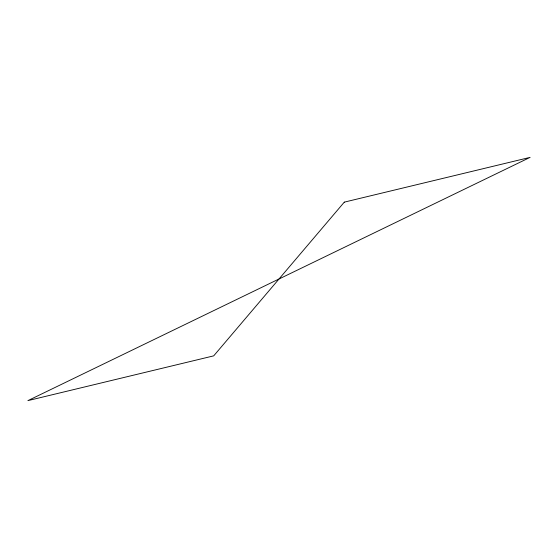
<?xml version="1.0" encoding="UTF-8"?>
<svg xmlns="http://www.w3.org/2000/svg" width="558" height="558" viewBox="0 0 558 558"><rect width="100%" height="100%" fill="white"/><g stroke="black" fill="none" stroke-linecap="round" stroke-linejoin="round"><path stroke-width="0.84" d="M344.293 202.142L213.707 355.858L27.9 400.623L530.1 157.377L344.293 202.142"/></g></svg>
